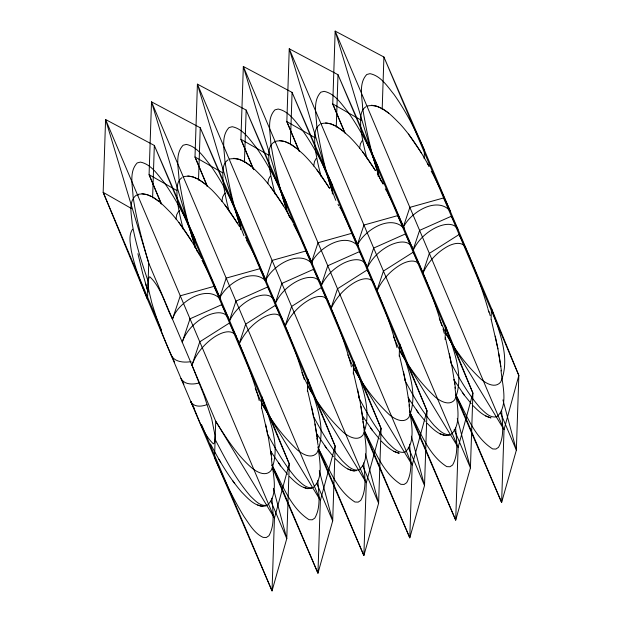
<?xml version="1.0" encoding="UTF-8"?>
<svg xmlns="http://www.w3.org/2000/svg" width="622" height="622" viewBox="0 0 622 622"><rect width="100%" height="100%" fill="white"/><g stroke="black" fill="none" stroke-linecap="round" stroke-linejoin="round"><path stroke-width="0.93" d="M152.6 197.866L154.334 145.447L105.585 119.533L103.166 192.346L147.523 299.446L214.528 457.598L272.039 590.9L286.773 538.621L289.253 463.864L261.878 396.828L194.865 238.677L154.334 145.447L289.253 463.864L274.45 518.087L272.039 590.9L201.52 424.476M194.577 247.338L194.865 238.677C186.312 219.317 176.741 200.292 164.488 182.969C157.864 174.914 151.371 164.325 140.416 162.093L137.19 162.933C128.847 171.726 132.665 185.628 133.069 196.49C136.257 219.123 142.306 241.219 148.728 263.114L215.733 421.265L274.45 518.087L105.585 119.533L148.728 263.114L147.523 299.446C141.093 283.523 134.834 267.413 131.273 250.573C130.363 243.606 128.295 235.505 132.548 229.223M198.511 180.178L200.253 127.759L151.504 101.845L149.086 174.658L161.285 204.109M240.496 229.658L240.784 220.989L200.253 127.759L335.165 446.176L332.684 520.933L317.951 573.212L272.716 468.35M244.43 162.498L246.164 110.071L197.415 84.157L194.997 156.969L207.196 186.421M261.497 408.359L261.878 396.828C269.583 419.749 281.455 446.752 271.091 470.496C265.718 477.097 256.661 472.028 251.568 467.721C236.702 454.768 226.159 437.787 215.733 421.265L214.528 457.598C223.345 477.673 232.465 497.686 243.917 516.423C249.313 524.097 254.235 533.264 263.114 537.385L266.333 537.494L268.922 535.76C275.305 524.463 272.716 510.592 271.938 498.238M286.415 211.737L286.695 203.301L246.164 110.071L381.084 428.496L378.604 503.245L363.87 555.524L318.627 450.662M290.342 144.809L292.083 92.383L243.334 66.476L240.916 139.289L253.115 168.741M307.385 391.324L307.789 379.14L240.784 220.989C232.224 201.629 222.653 182.604 210.407 165.289C203.783 157.226 197.291 146.636 186.336 144.405L183.101 145.253C174.766 154.046 178.584 167.94 178.98 178.802C182.961 203.503 188.458 228.235 197.283 251.661M332.335 194.048L332.615 185.62L292.083 92.383L427.003 410.808L424.523 485.557L409.781 537.843L364.165 432.088M336.261 127.121L338.003 74.702L289.246 48.788L286.835 121.601L299.026 151.053M353.296 373.946L353.708 361.46L286.695 203.301C278.143 183.949 268.572 164.916 256.326 147.601C249.694 139.546 243.21 128.956 232.255 126.717L229.02 127.564C220.678 136.358 224.503 150.26 224.9 161.114C229.059 186.429 234.51 211.861 243.948 235.754M378.246 176.594L378.534 167.932L338.003 74.702L472.914 393.12L470.434 467.876L455.701 520.155L410.077 414.4M382.18 109.433L383.914 57.014L335.165 31.1L332.747 103.913L344.572 132.47M399.207 356.258L399.627 343.772L332.615 185.62C324.054 166.261 314.483 147.227 302.238 129.912C295.613 121.858 289.121 111.268 278.166 109.029L274.932 109.876C266.597 118.67 270.414 132.572 270.819 143.425C274.893 168.438 280.351 193.52 289.494 217.179M424.165 158.672L424.445 150.244L383.914 57.014L518.834 375.431L516.353 450.188L501.62 502.467L456.377 397.606M445.095 339.526L445.539 326.083L378.534 167.932C369.973 148.572 360.402 129.539 348.157 112.224C341.532 104.169 335.04 93.58 324.085 91.341L320.851 92.188C312.516 100.982 316.334 114.883 316.73 125.745C320.89 151.053 326.348 176.493 335.787 200.377M491.085 319.638L491.458 308.395L424.445 150.244C415.893 130.884 406.322 111.859 394.068 94.536C387.444 86.481 380.952 75.892 369.997 73.66L366.77 74.5C358.428 83.294 362.245 97.195 362.649 108.057C366.63 132.758 372.119 157.49 380.944 180.916M174.564 362.066C165.281 342.699 157.607 322.491 151.535 301.88C150.026 293.934 146.1 284.822 149.288 276.984L149.871 276.837C161.425 287.807 165.203 305.254 172.481 319.179C177.192 302.712 206.768 283.399 220.623 299.462L210.749 277.272L202.018 260.276M257.073 392.544C249.679 368.714 240.893 345.187 229.541 322.942L199.763 341.82L191.98 365.2L204.039 395.429L211.721 418.839L215.01 435.423L214.784 442.328L213.385 443.875C201.831 432.904 198.053 415.457 190.775 401.532C193.792 407.457 201.637 406.679 206.877 404.65M175.933 219.076L176.765 214.559L178.467 211.534L179.711 210.734M221.852 201.388L222.684 196.871L224.379 193.846L225.623 193.045M267.771 183.7L268.595 179.183L270.298 176.166M313.682 166.012L314.514 161.502L316.209 158.478M359.602 148.324L360.433 143.814L362.128 140.79M172.481 319.179L180.271 295.8L214.046 286.361L220.623 299.462M219.597 297.899L226.183 278.112L259.957 268.681L266.535 281.774C253.333 266.441 226.361 283.391 219.753 298.093M229.347 320.905L235.932 301.126L267.709 286.967L274.286 300.068C269.536 292.091 258.41 295.248 251.669 298.607C242.137 303.45 233.996 311.311 229.487 321.069M239.097 343.919L245.682 324.132L275.46 305.262C287.403 328.945 296.904 353.918 304.251 379.404M265.508 280.211L272.102 260.424L305.876 250.993L312.454 264.093C299.252 248.753 272.273 265.711 265.672 280.405M275.258 303.225L281.852 283.438L313.628 269.279L320.206 282.38C315.447 274.403 304.329 277.56 297.588 280.919C288.048 285.762 279.908 293.623 275.406 303.38M285.008 326.231L291.601 306.444L321.372 287.574C333.633 312.096 343.616 337.886 350.824 364.352M311.428 262.523L318.021 242.743L351.795 233.304L358.373 246.405C345.171 231.073 318.192 248.022 311.583 262.725M321.177 285.537L327.763 265.75L359.539 251.599L366.117 264.692C361.366 256.715 350.24 259.879 343.5 263.23C333.967 268.074 325.827 275.935 321.317 285.7M330.927 308.543L337.513 288.763L367.291 269.886C379.653 294.688 389.784 320.758 396.96 347.542M357.347 244.843L363.932 225.055L397.707 215.616L404.284 228.717C391.082 213.385 364.103 230.334 357.502 245.037M367.097 267.849L373.682 248.061L405.458 233.911L412.036 247.012C407.286 239.027 396.16 242.191 389.419 245.55C379.887 250.394 371.746 258.247 367.237 268.012M376.839 290.855L383.432 271.075L413.21 252.198C425.051 275.647 434.436 300.379 441.791 325.601M403.258 227.154L409.851 207.367L443.626 197.936L450.204 211.029C437.002 195.697 410.022 212.646 403.421 227.349M413.008 250.161L419.601 230.381L451.378 216.223L457.947 229.324C453.197 221.346 442.079 224.503 435.338 227.862C425.798 232.706 417.657 240.566 413.156 250.324M422.758 273.175L429.351 253.387L459.122 234.517C470.963 257.959 480.355 282.699 487.71 307.913M191.98 365.2C196.039 353.607 204.366 343.748 214.504 336.945C220.437 333.019 231.322 328.051 236.119 336.043M239.221 344.044C244.182 333.027 252.719 323.634 263.184 317.593C268.665 314.413 278.158 311.327 282.038 318.355M285.14 326.356C290.101 315.338 298.638 305.946 309.095 299.905C314.577 296.733 324.078 293.638 327.95 300.675M331.052 308.675C336.012 297.65 344.549 288.258 355.014 282.225C360.496 279.045 369.989 275.95 373.869 282.987M376.971 290.987C381.931 279.97 390.468 270.57 400.933 264.537C406.415 261.357 415.908 258.27 419.788 265.299M422.89 273.299C427.843 262.282 436.387 252.882 446.845 246.848C452.326 243.668 461.827 240.582 465.699 247.61M182.028 177.589C176.003 181.71 177.029 190.169 177.006 196.544C177.954 207.74 180.504 218.719 183.366 229.565M227.947 159.901C221.914 164.029 222.94 172.481 222.917 178.856C223.858 189.749 226.268 200.44 229.059 210.99M319.778 124.532C313.752 128.653 314.771 137.112 314.748 143.48C315.704 154.684 318.254 165.662 321.115 176.508M365.697 106.844C359.664 110.965 360.69 119.424 360.667 125.792C361.607 136.692 364.018 147.383 366.809 157.934M199.258 382.934C193.147 384.653 184.509 384.956 181.025 378.526L183.902 384.256M366.949 106.105C380.501 102.801 391.409 115.412 400.078 124.011C411.601 136.747 420.869 151.34 429.094 166.369L427.298 163.205M321.038 123.794C332.07 120.559 341.711 129.897 349.323 136.63C359.5 146.722 367.89 158.447 375.431 170.583L362.587 151.76M275.118 141.474C286.151 138.247 295.8 147.585 303.404 154.318C313.581 164.41 321.971 176.135 329.512 188.272L316.668 169.448M229.199 159.162C242.751 155.865 253.667 168.469 262.328 177.068C274.776 190.837 284.604 206.745 293.304 223.08M183.288 176.85C194.321 173.616 203.962 182.954 211.573 189.687C222.614 200.657 231.578 213.494 239.571 226.781M137.369 194.538C150.921 191.234 161.829 203.845 170.498 212.444C182.946 226.214 192.773 242.121 201.474 258.457M275.476 141.94L273.859 142.22C267.833 146.341 268.86 154.8 268.836 161.168C269.785 172.372 272.335 183.342 275.196 194.196M138.527 194.857L136.117 195.277C127.969 201.971 131.631 214.473 132.167 223.531C135.534 243.264 141.684 262.367 148.122 281.284M191.04 361.654C184.166 362.712 175.124 362.307 171.275 355.512M449.815 435.151C440.563 437.111 433.169 429.219 427.158 423.364M356.554 470.652C347.861 471.779 341.066 464.206 335.328 458.741M312.065 488.208C302.813 490.175 295.419 482.275 289.409 476.421M266.154 505.896C255.891 507.879 248.054 498.595 241.616 492.041C229.067 477.533 219.395 460.832 210.5 443.921M446.565 435.509L445.134 435.571L439.715 433.682M354.734 470.877L353.296 470.94L347.885 469.05M308.823 488.565L307.385 488.628L303.544 487.298M262.904 506.254L261.465 506.316L257.632 504.978M371.528 105.211L376.784 106.199L380.959 108.166M325.617 122.899L330.865 123.879L335.04 125.846M279.698 140.588L284.954 141.567L289.129 143.534M233.786 158.276L239.035 159.255L243.21 161.222M187.867 175.956L193.115 176.943L197.298 178.911M141.948 193.644L147.204 194.624L151.379 196.591M485.634 415.994L491.046 417.883C483.761 416.18 478.155 410.862 473.078 405.676M393.804 451.362L399.215 453.251C391.93 451.556 386.324 446.231 381.239 441.052M361.289 120.24L332.747 103.913L345.257 133.442M315.377 137.928L286.835 121.601L299.345 151.123M268.618 155.135L240.916 139.289L253.807 169.705M222.699 172.823L194.997 156.969L207.515 186.499M176.788 190.503L149.086 174.658L161.215 203.293M131.708 208.673L103.166 192.346L161.549 330.134M382.569 108.904L388.766 113.204M336.657 126.593L342.854 130.892M290.738 144.281L296.935 148.58M244.827 161.969L251.016 166.268M198.908 179.649L205.105 183.956M152.989 197.337L159.185 201.637M471.196 403.608L464.323 395.18L453.873 379.739M425.277 421.296L418.404 412.868L408.452 398.236M379.366 438.976L372.492 430.556L362.533 415.924M333.446 456.665L326.573 448.244L316.614 433.604M287.527 474.353L280.654 465.925L270.702 451.292M408.498 134.08L421.351 152.895M270.757 187.136L283.601 205.96M224.837 204.825L237.682 223.648M178.918 222.505L191.77 241.328M462.301 392.303L464.323 395.18M416.382 409.984L418.404 412.868M370.471 427.672L372.492 430.556M324.552 445.36L326.573 448.244M278.64 463.048L280.654 465.925M232.721 480.728L234.743 483.613M337.987 204.374L338.912 205.828M246.615 240.473L254.561 255.16L266.535 281.774M439.28 318.596C448.462 341.478 463.165 362.424 481.148 379.288C486.241 383.595 495.299 388.664 500.671 382.063C511.035 358.319 499.163 331.316 491.458 308.395L518.834 375.431L504.03 429.654L501.62 502.467L455.747 394.2M393.368 336.284C402.543 359.166 417.245 380.104 435.229 396.976C440.322 401.283 449.379 406.353 454.752 399.752C465.116 376.007 453.244 349.004 445.539 326.083L472.914 393.12L458.119 447.342L455.701 520.155L409.447 410.994M347.83 354.859C356.997 377.391 371.567 398.018 389.318 414.664C394.41 418.964 403.468 424.041 408.841 417.432C419.197 393.687 407.332 366.685 399.627 343.772L427.003 410.808L412.199 465.031L409.781 537.843L364.29 430.471M301.911 372.547C311.086 395.079 325.656 415.698 343.398 432.352C348.491 436.652 357.549 441.729 362.921 435.12C373.286 411.375 361.413 384.373 353.708 361.46L381.084 428.496L366.28 482.711L363.87 555.524L317.998 447.265M255.238 388.455C264.436 411.678 279.255 432.943 297.479 450.033C302.58 454.34 311.63 459.409 317.002 452.808C327.366 429.063 315.502 402.061 307.789 379.14L335.165 446.176L320.369 500.399L317.951 573.212L272.078 464.945M218.89 459.293L220.717 462.294M408.514 398.337L409.432 399.845M270.764 451.401L271.682 452.909M445.313 332.84L504.03 429.654L335.165 31.1L378.308 174.681M399.402 350.52L458.119 447.342L289.246 48.788L332.389 192.369M353.483 368.208L412.199 465.031L243.334 66.476L286.478 210.057M307.571 385.897L366.28 482.711L197.415 84.157L240.558 227.745M261.652 403.585L320.369 500.399L151.504 101.845L194.639 245.426M431.209 171.19L432.368 173.165M385.298 188.87L386.837 191.506M339.767 207.219L340.918 209.194M293.467 224.247L302.587 241.904L312.454 264.093M381.379 180.893L383.183 184.058L377.321 173.725M289.549 216.262L291.353 219.426M197.71 251.638L199.514 254.802M432.749 173.818L440.329 188.839L450.204 211.029M387.257 192.276L394.418 206.527L404.284 228.717M341.338 209.964L342.178 211.503M245.433 237.114L247.393 240.768M450.452 361.957C459.059 378.044 468.133 394.115 480.2 407.908C484.678 412.137 490.089 418.489 496.986 416.724C508.804 405.606 502.195 384.513 501.013 370.347M404.541 379.645C413.148 395.732 422.221 411.803 434.28 425.596C438.767 429.825 444.17 436.178 451.074 434.405C462.978 423.318 456.214 401.268 454.923 387.102M358.622 397.334C367.229 413.42 376.302 429.491 388.361 443.276C392.847 447.513 398.251 453.858 405.155 452.093C417.059 441.006 410.295 418.956 409.012 404.79M313.146 415.861C321.644 431.645 330.585 447.42 342.45 460.964C346.936 465.202 352.34 471.546 359.244 469.781C370.144 459.744 364.935 442.04 364.212 428.993M267.235 433.55C275.733 449.333 284.674 465.108 296.531 478.652C301.017 482.882 306.421 489.234 313.325 487.469C324.42 477.16 318.899 459.059 318.176 445.741M215.134 439.435C225.491 459.223 235.862 479.391 250.619 496.34C255.098 500.57 260.509 506.922 267.406 505.157C279.224 494.031 272.615 472.945 271.433 458.779M342.598 212.273L358.373 246.405M190.775 401.532L194.476 408.903M456.05 395.343C466.391 413.941 473.987 437.079 492.694 448.952L495.913 449.061L498.502 447.327C504.769 436.341 502.327 422.82 501.62 410.777M410.131 413.024C420.472 431.629 428.068 454.768 446.783 466.64L450.001 466.749L452.591 465.015C458.966 453.718 456.377 439.847 455.599 427.493M364.212 430.712C374.553 449.317 382.157 472.456 400.863 484.328L404.082 484.437L406.671 482.703C413.171 471.095 410.411 456.875 409.579 444.217M318.301 448.4C328.641 467.005 336.238 490.144 354.952 502.016L358.171 502.125L360.76 500.383C367.135 489.094 364.546 475.224 363.769 462.869M271.977 465.248C282.45 484.118 290.085 507.614 309.033 519.704L312.252 519.805L314.841 518.072C321.216 506.782 318.627 492.904 317.85 480.557M500.477 412.728L516.353 450.188L502.941 399.899M454.184 429.522L470.434 467.876L457.271 418.52M408.273 447.21L424.523 485.557L411.36 436.209M362.735 465.785L378.604 503.245L365.441 453.897M316.816 483.473L332.684 520.933L319.273 470.652M270.897 501.161L286.773 538.621L273.361 488.332M145.501 283.305L148.044 292.037L142.702 273.377L137.913 253.69M488.939 311.257L490.19 315.696M443.019 328.945L444.279 333.376M257.306 393.345L259.211 400.607M491.287 319.879L497.927 348.903L501.449 370.899M445.368 337.567L452.007 366.583L455.537 388.587M399.456 355.248L406.088 384.272L409.618 406.275M353.537 372.936L360.177 401.96L364.78 432.858M307.626 390.624L314.258 419.648L317.788 441.643M261.707 408.312L268.346 437.328L271.868 459.331M487.912 308.66L488.791 312.174M351.041 365.231L351.407 366.863M497.927 348.903L495.275 336.121M449.364 353.809L451.043 361.973M403.445 371.497L405.132 379.653M357.533 389.185L359.213 397.341M311.614 406.866L313.294 415.029M265.695 424.554L267.382 432.718M362.929 421.545L363.264 423.403M363.598 425.269L364.095 428.06M316.847 438.3L317.181 440.158M317.515 442.024L318.013 444.816M500.873 366.545L498.712 353.257M454.2 379.607L454.962 384.225M408.281 397.295L409.043 401.913M363.124 419.601L360.962 406.314M317.212 437.289L315.043 424.002M270.539 450.351L271.293 454.977M190.021 318.806L182.23 342.193C186.165 330.834 195.153 321.691 205.758 316.295C212.499 312.936 223.617 309.772 228.367 317.756L221.79 304.656L190.021 318.806"/></g></svg>
